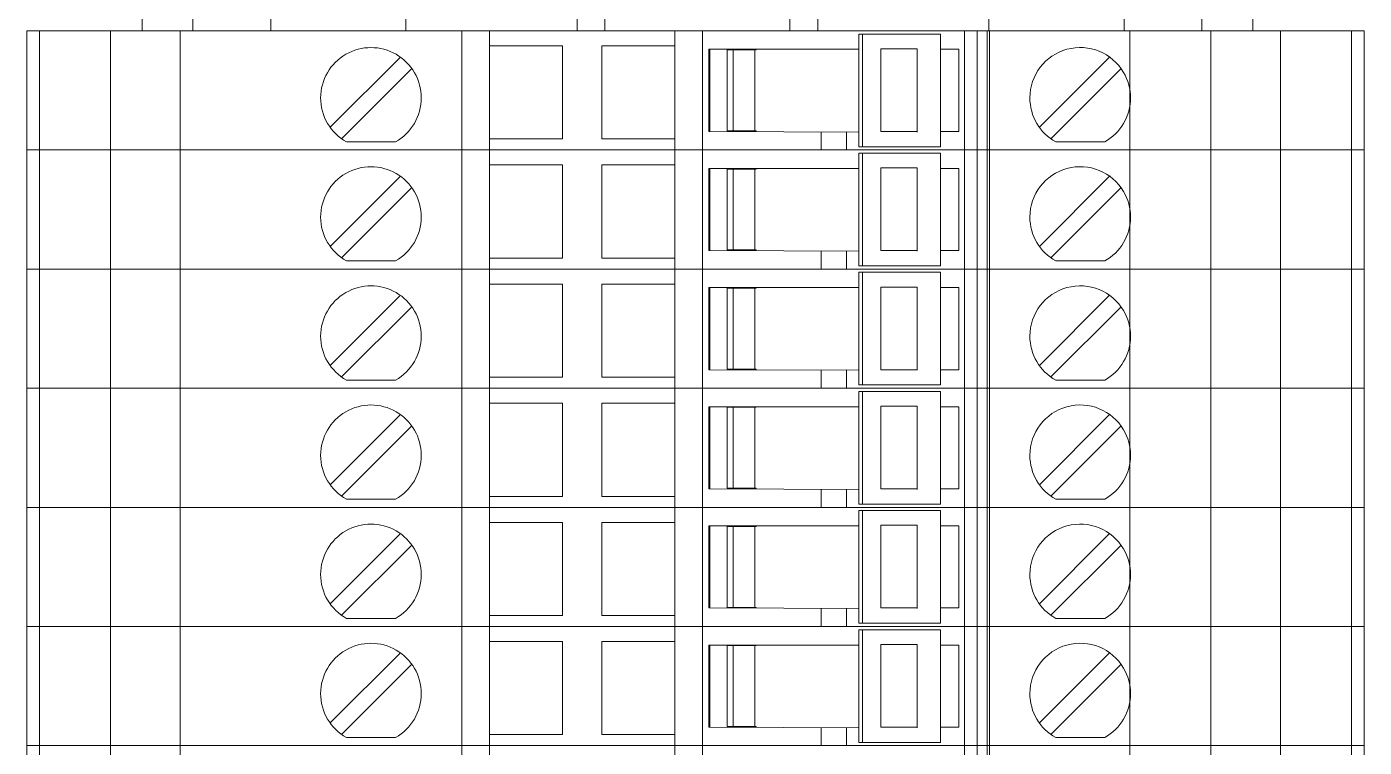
# Model space of a CAD drawing. Header units: millimetres. Extents: x 1880 to 4113, y 771 to 2990.
# Drawn here: x 2688.4 to 2746.2, y 2447.4 to 2478.6 of the extents above; entities that cross this region are included whole.
import ezdxf

# ---------------------------------------------------------------- set-up
doc = ezdxf.new("R2010")
doc.units = ezdxf.units.MM
doc.layers.add('000-PI-Oprema', color=30, linetype='Continuous', lineweight=5)
doc.layers.add('000-PI-ORMAR', color=2, linetype='Continuous')

msp = doc.modelspace()

# ---------------------------------------------------------------- linework, layer by layer
at = {"layer": '000-PI-Oprema', "color": 0, "linetype": 'ByBlock', "lineweight": 0}
for p, q in [((2688.44, 2478.414), (2689.122, 2478.414)), ((2688.44, 2478.414), (2707.24, 2478.414)), ((2688.44, 2478.414), (2688.44, 2473.264)), ((2688.987, 2473.264), (2688.987, 2478.414)), ((2692.063, 2478.414), (2692.063, 2473.264)), ((2695.063, 2478.414), (2695.063, 2473.264)), ((2707.24, 2478.414), (2708.44, 2478.414)), ((2707.24, 2478.414), (2707.24, 2473.264)), ((2708.44, 2478.414), (2708.44, 2478.414)), ((2716.44, 2478.414), (2708.44, 2478.414)), ((2708.44, 2478.414), (2708.44, 2473.264)), ((2716.44, 2478.414), (2716.44, 2478.414)), ((2716.44, 2478.414), (2717.64, 2478.414)), ((2716.44, 2473.264), (2716.44, 2478.414)), ((2717.64, 2478.414), (2735.84, 2478.414)), ((2717.64, 2473.264), (2717.64, 2478.414)), ((2722.24, 2478.414), (2722.24, 2478.414)), ((2724.398, 2478.274), (2724.556, 2478.274)), ((2724.398, 2478.274), (2724.398, 2477.589)), ((2724.556, 2473.404), (2724.556, 2478.274)), ((2724.556, 2478.274), (2727.927, 2478.274)), ((2727.29, 2478.414), (2727.29, 2478.414)), ((2727.927, 2478.274), (2727.927, 2478.274)), ((2727.927, 2478.274), (2727.927, 2473.404)), ((2728.97, 2478.414), (2728.97, 2473.264)), ((2729.512, 2473.264), (2729.512, 2478.414)), ((2729.94, 2478.414), (2729.94, 2478.414)), ((2729.94, 2473.264), (2729.94, 2478.414)), ((2730.04, 2478.414), (2730.04, 2473.264)), ((2746.24, 2478.414), (2735.84, 2478.414)), ((2736.115, 2478.414), (2736.115, 2473.264)), ((2739.615, 2478.414), (2739.615, 2473.264)), ((2742.615, 2478.414), (2742.615, 2473.264)), ((2745.692, 2473.264), (2745.692, 2478.414)), ((2746.24, 2478.414), (2746.24, 2473.264)), ((2708.44, 2477.764), (2708.44, 2477.764)), ((2708.44, 2477.764), (2711.59, 2477.764)), ((2711.59, 2477.764), (2711.59, 2477.764)), ((2711.59, 2477.764), (2711.59, 2473.739)), ((2713.29, 2477.764), (2716.44, 2477.764)), ((2713.29, 2477.764), (2713.29, 2477.764)), ((2713.29, 2473.739), (2713.29, 2477.764)), ((2716.44, 2477.764), (2716.44, 2477.764)), ((2717.915, 2477.614), (2717.915, 2474.064)), ((2717.915, 2477.614), (2724.398, 2477.614)), ((2717.915, 2477.614), (2717.915, 2477.614)), ((2717.965, 2474.064), (2717.965, 2477.614)), ((2718.715, 2477.589), (2718.715, 2477.589)), ((2718.715, 2477.589), (2718.965, 2477.589)), ((2718.715, 2477.589), (2718.715, 2474.089)), ((2718.965, 2477.614), (2718.965, 2474.064)), ((2718.965, 2477.589), (2719.965, 2477.589)), ((2719.901, 2477.589), (2719.901, 2474.089)), ((2719.965, 2477.589), (2719.965, 2477.614)), ((2724.398, 2474.089), (2724.398, 2477.589)), ((2725.511, 2477.639), (2725.353, 2477.639)), ((2725.353, 2477.589), (2725.353, 2477.639)), ((2725.353, 2474.064), (2725.353, 2477.589)), ((2726.92, 2477.639), (2725.511, 2477.639)), ((2726.92, 2477.639), (2726.92, 2474.039)), ((2727.927, 2477.614), (2728.715, 2477.614)), ((2728.715, 2477.614), (2728.715, 2474.064)), ((2728.715, 2477.614), (2728.715, 2477.614)), ((2704.585, 2477.279), (2701.549, 2474.244)), ((2702.044, 2473.749), (2705.08, 2476.784)), ((2707.24, 2476.814), (2707.24, 2476.814)), ((2707.24, 2474.214), (2707.24, 2476.814)), ((2730.04, 2476.814), (2730.04, 2474.214)), ((2730.04, 2476.814), (2730.04, 2476.814)), ((2735.235, 2477.279), (2732.199, 2474.244)), ((2732.694, 2473.749), (2735.73, 2476.784)), ((2735.235, 2477.279), (2735.235, 2477.279)), ((2735.73, 2476.784), (2735.73, 2476.784)), ((2707.24, 2474.214), (2707.24, 2474.214)), ((2717.915, 2474.064), (2717.915, 2474.064)), ((2717.915, 2474.064), (2724.398, 2474.039)), ((2718.715, 2474.089), (2718.965, 2474.089)), ((2718.715, 2474.089), (2718.715, 2474.089)), ((2718.965, 2474.089), (2719.965, 2474.089)), ((2719.965, 2474.064), (2719.965, 2474.089)), ((2722.765, 2473.264), (2722.768, 2474.045)), ((2723.865, 2474.041), (2723.865, 2473.264)), ((2724.398, 2473.404), (2724.398, 2474.089)), ((2725.353, 2474.064), (2726.92, 2474.064)), ((2727.927, 2474.064), (2728.715, 2474.064)), ((2728.715, 2474.064), (2728.715, 2474.064)), ((2730.04, 2474.214), (2730.04, 2474.214)), ((2732.199, 2474.244), (2732.199, 2474.244)), ((2688.44, 2473.264), (2707.24, 2473.264)), ((2688.44, 2473.264), (2689.122, 2473.264)), ((2688.44, 2473.264), (2707.24, 2473.264)), ((2688.44, 2473.264), (2688.44, 2468.114)), ((2688.987, 2468.114), (2688.987, 2473.264)), ((2692.063, 2473.264), (2692.063, 2468.114)), ((2695.063, 2473.264), (2695.063, 2468.114)), ((2702.256, 2473.614), (2702.256, 2473.614)), ((2704.373, 2473.614), (2702.256, 2473.614)), ((2704.373, 2473.614), (2704.373, 2473.614)), ((2707.24, 2473.264), (2708.44, 2473.264)), ((2707.24, 2473.264), (2708.44, 2473.264)), ((2707.24, 2473.264), (2707.24, 2468.114)), ((2708.44, 2473.739), (2708.44, 2473.739)), ((2711.59, 2473.739), (2708.44, 2473.739)), ((2716.44, 2473.264), (2708.44, 2473.264)), ((2708.44, 2473.264), (2708.44, 2473.264)), ((2708.44, 2473.264), (2708.44, 2473.264)), ((2716.44, 2473.264), (2708.44, 2473.264)), ((2708.44, 2473.264), (2708.44, 2468.114)), ((2711.59, 2473.739), (2711.59, 2473.739)), ((2713.29, 2473.739), (2713.29, 2473.739)), ((2716.44, 2473.739), (2713.29, 2473.739)), ((2716.44, 2473.739), (2716.44, 2473.739)), ((2716.44, 2473.264), (2717.64, 2473.264)), ((2716.44, 2473.264), (2716.44, 2473.264)), ((2716.44, 2473.264), (2716.44, 2473.264)), ((2716.44, 2473.264), (2717.64, 2473.264)), ((2716.44, 2468.114), (2716.44, 2473.264)), ((2717.64, 2473.264), (2722.765, 2473.264)), ((2717.64, 2473.264), (2735.84, 2473.264)), ((2717.64, 2468.114), (2717.64, 2473.264)), ((2722.24, 2473.264), (2722.24, 2473.264)), ((2722.24, 2473.264), (2722.24, 2473.264)), ((2723.86, 2473.264), (2722.765, 2473.264)), ((2722.765, 2473.264), (2722.765, 2473.264)), ((2723.865, 2473.264), (2723.86, 2473.264)), ((2723.865, 2473.264), (2746.24, 2473.264)), ((2723.865, 2473.264), (2723.865, 2473.264)), ((2724.398, 2473.404), (2724.556, 2473.404)), ((2724.556, 2473.404), (2727.927, 2473.404)), ((2727.29, 2473.264), (2727.29, 2473.264)), ((2727.29, 2473.264), (2727.29, 2473.264)), ((2727.927, 2473.404), (2727.927, 2473.404)), ((2728.97, 2473.264), (2728.97, 2468.114)), ((2729.512, 2468.114), (2729.512, 2473.264)), ((2729.94, 2473.264), (2729.94, 2473.264)), ((2729.94, 2473.264), (2729.94, 2473.264)), ((2729.94, 2468.114), (2729.94, 2473.264)), ((2730.04, 2473.264), (2730.04, 2468.114)), ((2732.694, 2473.749), (2732.694, 2473.749)), ((2732.906, 2473.614), (2732.906, 2473.614)), ((2732.906, 2473.614), (2735.023, 2473.614)), ((2735.023, 2473.614), (2735.023, 2473.614)), ((2746.24, 2473.264), (2735.84, 2473.264)), ((2736.115, 2473.264), (2736.115, 2468.114)), ((2739.615, 2473.264), (2739.615, 2468.114)), ((2742.615, 2473.264), (2742.615, 2468.114)), ((2745.692, 2468.114), (2745.692, 2473.264)), ((2746.24, 2473.264), (2746.24, 2468.114)), ((2724.398, 2473.124), (2724.556, 2473.124)), ((2724.398, 2473.124), (2724.398, 2472.439)), ((2724.556, 2468.254), (2724.556, 2473.124)), ((2724.556, 2473.124), (2727.927, 2473.124)), ((2727.927, 2473.124), (2727.927, 2473.124)), ((2727.927, 2473.124), (2727.927, 2468.254)), ((2704.585, 2472.129), (2701.549, 2469.094)), ((2708.44, 2472.614), (2708.44, 2472.614)), ((2708.44, 2472.614), (2711.59, 2472.614)), ((2711.59, 2472.614), (2711.59, 2472.614)), ((2711.59, 2472.614), (2711.59, 2468.589)), ((2713.29, 2472.614), (2716.44, 2472.614)), ((2713.29, 2472.614), (2713.29, 2472.614)), ((2713.29, 2468.589), (2713.29, 2472.614)), ((2716.44, 2472.614), (2716.44, 2472.614)), ((2717.915, 2472.464), (2717.915, 2468.914)), ((2717.915, 2472.464), (2724.398, 2472.464)), ((2717.915, 2472.464), (2717.915, 2472.464)), ((2717.965, 2468.914), (2717.965, 2472.464)), ((2718.715, 2472.439), (2718.715, 2472.439)), ((2718.715, 2472.439), (2718.965, 2472.439)), ((2718.715, 2472.439), (2718.715, 2468.939)), ((2718.965, 2472.464), (2718.965, 2468.914)), ((2718.965, 2472.439), (2719.965, 2472.439)), ((2719.901, 2472.439), (2719.901, 2468.939)), ((2719.965, 2472.439), (2719.965, 2472.464)), ((2724.398, 2468.939), (2724.398, 2472.439)), ((2725.511, 2472.489), (2725.353, 2472.489)), ((2725.353, 2472.439), (2725.353, 2472.489)), ((2725.353, 2468.914), (2725.353, 2472.439)), ((2726.92, 2472.489), (2725.511, 2472.489)), ((2726.92, 2472.489), (2726.92, 2468.889)), ((2727.927, 2472.464), (2728.715, 2472.464)), ((2728.715, 2472.464), (2728.715, 2468.914)), ((2728.715, 2472.464), (2728.715, 2472.464)), ((2735.235, 2472.129), (2732.199, 2469.094)), ((2735.235, 2472.129), (2735.235, 2472.129)), ((2702.044, 2468.599), (2705.08, 2471.634)), ((2707.24, 2471.664), (2707.24, 2471.664)), ((2707.24, 2469.064), (2707.24, 2471.664)), ((2730.04, 2471.664), (2730.04, 2469.064)), ((2730.04, 2471.664), (2730.04, 2471.664)), ((2732.694, 2468.599), (2735.73, 2471.634)), ((2735.73, 2471.634), (2735.73, 2471.634)), ((2707.24, 2469.064), (2707.24, 2469.064)), ((2717.915, 2468.914), (2717.915, 2468.914)), ((2717.915, 2468.914), (2724.398, 2468.889)), ((2718.715, 2468.939), (2718.965, 2468.939)), ((2718.715, 2468.939), (2718.715, 2468.939)), ((2718.965, 2468.939), (2719.965, 2468.939)), ((2719.965, 2468.914), (2719.965, 2468.939)), ((2722.765, 2468.114), (2722.768, 2468.895)), ((2723.865, 2468.891), (2723.865, 2468.114)), ((2724.398, 2468.254), (2724.398, 2468.939)), ((2725.353, 2468.914), (2726.92, 2468.914)), ((2727.927, 2468.914), (2728.715, 2468.914)), ((2728.715, 2468.914), (2728.715, 2468.914)), ((2730.04, 2469.064), (2730.04, 2469.064)), ((2732.199, 2469.094), (2732.199, 2469.094)), ((2688.44, 2468.114), (2707.24, 2468.114)), ((2688.44, 2468.114), (2689.122, 2468.114)), ((2688.44, 2468.114), (2707.24, 2468.114)), ((2688.44, 2468.114), (2688.44, 2462.964)), ((2688.987, 2462.964), (2688.987, 2468.114)), ((2692.063, 2468.114), (2692.063, 2462.964)), ((2695.063, 2468.114), (2695.063, 2462.964)), ((2702.256, 2468.464), (2702.256, 2468.464)), ((2704.373, 2468.464), (2702.256, 2468.464)), ((2704.373, 2468.464), (2704.373, 2468.464)), ((2707.24, 2468.114), (2708.44, 2468.114)), ((2707.24, 2468.114), (2708.44, 2468.114)), ((2707.24, 2468.114), (2707.24, 2462.964)), ((2708.44, 2468.589), (2708.44, 2468.589)), ((2711.59, 2468.589), (2708.44, 2468.589)), ((2716.44, 2468.114), (2708.44, 2468.114)), ((2708.44, 2468.114), (2708.44, 2468.114)), ((2708.44, 2468.114), (2708.44, 2468.114)), ((2716.44, 2468.114), (2708.44, 2468.114)), ((2708.44, 2468.114), (2708.44, 2462.964)), ((2711.59, 2468.589), (2711.59, 2468.589)), ((2713.29, 2468.589), (2713.29, 2468.589)), ((2716.44, 2468.589), (2713.29, 2468.589)), ((2716.44, 2468.589), (2716.44, 2468.589)), ((2716.44, 2468.114), (2717.64, 2468.114)), ((2716.44, 2468.114), (2716.44, 2468.114)), ((2716.44, 2468.114), (2716.44, 2468.114)), ((2716.44, 2468.114), (2717.64, 2468.114)), ((2716.44, 2462.964), (2716.44, 2468.114)), ((2717.64, 2468.114), (2722.765, 2468.114)), ((2717.64, 2468.114), (2735.84, 2468.114)), ((2717.64, 2462.964), (2717.64, 2468.114)), ((2722.24, 2468.114), (2722.24, 2468.114)), ((2722.24, 2468.114), (2722.24, 2468.114)), ((2723.86, 2468.114), (2722.765, 2468.114)), ((2722.765, 2468.114), (2722.765, 2468.114)), ((2723.865, 2468.114), (2723.86, 2468.114)), ((2723.865, 2468.114), (2746.24, 2468.114)), ((2723.865, 2468.114), (2723.865, 2468.114)), ((2724.398, 2468.254), (2724.556, 2468.254)), ((2724.556, 2468.254), (2727.927, 2468.254)), ((2727.29, 2468.114), (2727.29, 2468.114)), ((2727.29, 2468.114), (2727.29, 2468.114)), ((2727.927, 2468.254), (2727.927, 2468.254)), ((2728.97, 2468.114), (2728.97, 2462.964)), ((2729.512, 2462.964), (2729.512, 2468.114)), ((2729.94, 2468.114), (2729.94, 2468.114)), ((2729.94, 2468.114), (2729.94, 2468.114)), ((2729.94, 2462.964), (2729.94, 2468.114)), ((2730.04, 2468.114), (2730.04, 2462.964)), ((2732.694, 2468.599), (2732.694, 2468.599)), ((2732.906, 2468.464), (2732.906, 2468.464)), ((2732.906, 2468.464), (2735.023, 2468.464)), ((2735.023, 2468.464), (2735.023, 2468.464)), ((2746.24, 2468.114), (2735.84, 2468.114)), ((2736.115, 2468.114), (2736.115, 2462.964)), ((2739.615, 2468.114), (2739.615, 2462.964)), ((2742.615, 2468.114), (2742.615, 2462.964)), ((2745.692, 2462.964), (2745.692, 2468.114)), ((2746.24, 2468.114), (2746.24, 2462.964)), ((2724.398, 2467.974), (2724.556, 2467.974)), ((2724.398, 2467.974), (2724.398, 2467.289)), ((2724.556, 2463.104), (2724.556, 2467.974)), ((2724.556, 2467.974), (2727.927, 2467.974)), ((2727.927, 2467.974), (2727.927, 2467.974)), ((2727.927, 2467.974), (2727.927, 2463.104)), ((2704.585, 2466.979), (2701.549, 2463.944)), ((2708.44, 2467.464), (2708.44, 2467.464)), ((2708.44, 2467.464), (2711.59, 2467.464)), ((2711.59, 2467.464), (2711.59, 2467.464)), ((2711.59, 2467.464), (2711.59, 2463.439)), ((2713.29, 2467.464), (2716.44, 2467.464)), ((2713.29, 2467.464), (2713.29, 2467.464)), ((2713.29, 2463.439), (2713.29, 2467.464)), ((2716.44, 2467.464), (2716.44, 2467.464)), ((2717.915, 2467.314), (2717.915, 2463.764)), ((2717.915, 2467.314), (2724.398, 2467.314)), ((2717.915, 2467.314), (2717.915, 2467.314)), ((2717.965, 2463.764), (2717.965, 2467.314)), ((2718.715, 2467.289), (2718.715, 2467.289)), ((2718.715, 2467.289), (2718.965, 2467.289)), ((2718.715, 2467.289), (2718.715, 2463.789)), ((2718.965, 2467.314), (2718.965, 2463.764)), ((2718.965, 2467.289), (2719.965, 2467.289)), ((2719.901, 2467.289), (2719.901, 2463.789)), ((2719.965, 2467.289), (2719.965, 2467.314)), ((2724.398, 2463.789), (2724.398, 2467.289)), ((2725.511, 2467.339), (2725.353, 2467.339)), ((2725.353, 2467.289), (2725.353, 2467.339)), ((2725.353, 2463.764), (2725.353, 2467.289)), ((2726.92, 2467.339), (2725.511, 2467.339)), ((2726.92, 2467.339), (2726.92, 2463.739)), ((2727.927, 2467.314), (2728.715, 2467.314)), ((2728.715, 2467.314), (2728.715, 2463.764)), ((2728.715, 2467.314), (2728.715, 2467.314)), ((2735.235, 2466.979), (2732.199, 2463.944)), ((2735.235, 2466.979), (2735.235, 2466.979)), ((2702.044, 2463.449), (2705.08, 2466.484)), ((2707.24, 2466.514), (2707.24, 2466.514)), ((2707.24, 2463.914), (2707.24, 2466.514)), ((2730.04, 2466.514), (2730.04, 2463.914)), ((2730.04, 2466.514), (2730.04, 2466.514)), ((2732.694, 2463.449), (2735.73, 2466.484)), ((2735.73, 2466.484), (2735.73, 2466.484)), ((2707.24, 2463.914), (2707.24, 2463.914)), ((2708.44, 2463.439), (2708.44, 2463.439)), ((2711.59, 2463.439), (2708.44, 2463.439)), ((2711.59, 2463.439), (2711.59, 2463.439)), ((2713.29, 2463.439), (2713.29, 2463.439)), ((2716.44, 2463.439), (2713.29, 2463.439)), ((2716.44, 2463.439), (2716.44, 2463.439)), ((2717.915, 2463.764), (2717.915, 2463.764)), ((2717.915, 2463.764), (2724.398, 2463.739)), ((2718.715, 2463.789), (2718.965, 2463.789)), ((2718.715, 2463.789), (2718.715, 2463.789)), ((2718.965, 2463.789), (2719.965, 2463.789)), ((2719.965, 2463.764), (2719.965, 2463.789)), ((2722.765, 2462.964), (2722.768, 2463.745)), ((2723.865, 2463.741), (2723.865, 2462.964)), ((2724.398, 2463.104), (2724.398, 2463.789)), ((2725.353, 2463.764), (2726.92, 2463.764)), ((2727.927, 2463.764), (2728.715, 2463.764)), ((2728.715, 2463.764), (2728.715, 2463.764)), ((2730.04, 2463.914), (2730.04, 2463.914)), ((2732.199, 2463.944), (2732.199, 2463.944)), ((2732.694, 2463.449), (2732.694, 2463.449)), ((2688.44, 2462.964), (2707.24, 2462.964)), ((2688.44, 2462.964), (2689.122, 2462.964)), ((2688.44, 2462.964), (2707.24, 2462.964)), ((2688.44, 2462.964), (2688.44, 2457.814)), ((2688.987, 2457.814), (2688.987, 2462.964)), ((2692.063, 2462.964), (2692.063, 2457.814)), ((2695.063, 2462.964), (2695.063, 2457.814)), ((2702.256, 2463.314), (2702.256, 2463.314)), ((2704.373, 2463.314), (2702.256, 2463.314)), ((2704.373, 2463.314), (2704.373, 2463.314)), ((2707.24, 2462.964), (2708.44, 2462.964)), ((2707.24, 2462.964), (2708.44, 2462.964)), ((2707.24, 2462.964), (2707.24, 2457.814)), ((2716.44, 2462.964), (2708.44, 2462.964)), ((2708.44, 2462.964), (2708.44, 2462.964)), ((2708.44, 2462.964), (2708.44, 2462.964)), ((2716.44, 2462.964), (2708.44, 2462.964)), ((2708.44, 2462.964), (2708.44, 2457.814)), ((2716.44, 2462.964), (2717.64, 2462.964)), ((2716.44, 2462.964), (2716.44, 2462.964)), ((2716.44, 2462.964), (2716.44, 2462.964)), ((2716.44, 2462.964), (2717.64, 2462.964)), ((2716.44, 2457.814), (2716.44, 2462.964)), ((2717.64, 2462.964), (2722.765, 2462.964)), ((2717.64, 2462.964), (2735.84, 2462.964)), ((2717.64, 2457.814), (2717.64, 2462.964)), ((2722.24, 2462.964), (2722.24, 2462.964)), ((2722.24, 2462.964), (2722.24, 2462.964)), ((2723.86, 2462.964), (2722.765, 2462.964)), ((2722.765, 2462.964), (2722.765, 2462.964)), ((2723.865, 2462.964), (2723.86, 2462.964)), ((2723.865, 2462.964), (2746.24, 2462.964)), ((2723.865, 2462.964), (2723.865, 2462.964)), ((2724.398, 2463.104), (2724.556, 2463.104)), ((2724.556, 2463.104), (2727.927, 2463.104)), ((2727.29, 2462.964), (2727.29, 2462.964)), ((2727.29, 2462.964), (2727.29, 2462.964)), ((2727.927, 2463.104), (2727.927, 2463.104)), ((2728.97, 2462.964), (2728.97, 2457.814)), ((2729.512, 2457.814), (2729.512, 2462.964)), ((2729.94, 2462.964), (2729.94, 2462.964)), ((2729.94, 2462.964), (2729.94, 2462.964)), ((2729.94, 2457.814), (2729.94, 2462.964)), ((2730.04, 2462.964), (2730.04, 2457.814)), ((2732.906, 2463.314), (2732.906, 2463.314)), ((2732.906, 2463.314), (2735.023, 2463.314)), ((2735.023, 2463.314), (2735.023, 2463.314)), ((2746.24, 2462.964), (2735.84, 2462.964)), ((2736.115, 2462.964), (2736.115, 2457.814)), ((2739.615, 2462.964), (2739.615, 2457.814)), ((2742.615, 2462.964), (2742.615, 2457.814)), ((2745.692, 2457.814), (2745.692, 2462.964)), ((2746.24, 2462.964), (2746.24, 2457.814)), ((2708.44, 2462.314), (2708.44, 2462.314)), ((2708.44, 2462.314), (2711.59, 2462.314)), ((2711.59, 2462.314), (2711.59, 2462.314)), ((2711.59, 2462.314), (2711.59, 2458.289)), ((2713.29, 2462.314), (2716.44, 2462.314)), ((2713.29, 2462.314), (2713.29, 2462.314)), ((2713.29, 2458.289), (2713.29, 2462.314)), ((2716.44, 2462.314), (2716.44, 2462.314)), ((2724.398, 2462.824), (2724.556, 2462.824)), ((2724.398, 2462.824), (2724.398, 2462.139)), ((2724.556, 2457.954), (2724.556, 2462.824)), ((2724.556, 2462.824), (2727.927, 2462.824)), ((2727.927, 2462.824), (2727.927, 2462.824)), ((2727.927, 2462.824), (2727.927, 2457.954)), ((2704.585, 2461.829), (2701.549, 2458.794)), ((2717.915, 2462.164), (2717.915, 2458.614)), ((2717.915, 2462.164), (2724.398, 2462.164)), ((2717.915, 2462.164), (2717.915, 2462.164)), ((2717.965, 2458.614), (2717.965, 2462.164)), ((2718.715, 2462.139), (2718.715, 2462.139)), ((2718.715, 2462.139), (2718.965, 2462.139)), ((2718.715, 2462.139), (2718.715, 2458.639)), ((2718.965, 2462.164), (2718.965, 2458.614)), ((2718.965, 2462.139), (2719.965, 2462.139)), ((2719.901, 2462.139), (2719.901, 2458.639)), ((2719.965, 2462.139), (2719.965, 2462.164)), ((2724.398, 2458.639), (2724.398, 2462.139)), ((2725.511, 2462.189), (2725.353, 2462.189)), ((2725.353, 2462.139), (2725.353, 2462.189)), ((2725.353, 2458.614), (2725.353, 2462.139)), ((2726.92, 2462.189), (2725.511, 2462.189)), ((2726.92, 2462.189), (2726.92, 2458.589)), ((2727.927, 2462.164), (2728.715, 2462.164)), ((2728.715, 2462.164), (2728.715, 2458.614)), ((2728.715, 2462.164), (2728.715, 2462.164)), ((2735.235, 2461.829), (2732.199, 2458.794)), ((2735.235, 2461.829), (2735.235, 2461.829)), ((2702.044, 2458.299), (2705.08, 2461.334)), ((2707.24, 2461.364), (2707.24, 2461.364)), ((2707.24, 2458.764), (2707.24, 2461.364)), ((2730.04, 2461.364), (2730.04, 2458.764)), ((2730.04, 2461.364), (2730.04, 2461.364)), ((2732.694, 2458.299), (2735.73, 2461.334)), ((2735.73, 2461.334), (2735.73, 2461.334)), ((2707.24, 2458.764), (2707.24, 2458.764)), ((2708.44, 2458.289), (2708.44, 2458.289)), ((2711.59, 2458.289), (2708.44, 2458.289)), ((2711.59, 2458.289), (2711.59, 2458.289)), ((2713.29, 2458.289), (2713.29, 2458.289)), ((2716.44, 2458.289), (2713.29, 2458.289)), ((2716.44, 2458.289), (2716.44, 2458.289)), ((2717.915, 2458.614), (2717.915, 2458.614)), ((2717.915, 2458.614), (2724.398, 2458.589)), ((2718.715, 2458.639), (2718.965, 2458.639)), ((2718.715, 2458.639), (2718.715, 2458.639)), ((2718.965, 2458.639), (2719.965, 2458.639)), ((2719.965, 2458.614), (2719.965, 2458.639)), ((2722.765, 2457.814), (2722.768, 2458.595)), ((2723.865, 2458.591), (2723.865, 2457.814)), ((2724.398, 2457.954), (2724.398, 2458.639)), ((2725.353, 2458.614), (2726.92, 2458.614)), ((2727.927, 2458.614), (2728.715, 2458.614)), ((2728.715, 2458.614), (2728.715, 2458.614)), ((2730.04, 2458.764), (2730.04, 2458.764)), ((2732.199, 2458.794), (2732.199, 2458.794)), ((2732.694, 2458.299), (2732.694, 2458.299)), ((2688.44, 2457.814), (2707.24, 2457.814)), ((2688.44, 2457.814), (2689.122, 2457.814)), ((2688.44, 2457.814), (2707.24, 2457.814)), ((2688.44, 2457.814), (2688.44, 2452.664)), ((2688.987, 2452.664), (2688.987, 2457.814)), ((2692.063, 2457.814), (2692.063, 2452.664)), ((2695.063, 2457.814), (2695.063, 2452.664)), ((2702.256, 2458.164), (2702.256, 2458.164)), ((2704.373, 2458.164), (2702.256, 2458.164)), ((2704.373, 2458.164), (2704.373, 2458.164)), ((2707.24, 2457.814), (2708.44, 2457.814)), ((2707.24, 2457.814), (2708.44, 2457.814)), ((2707.24, 2457.814), (2707.24, 2452.664)), ((2716.44, 2457.814), (2708.44, 2457.814)), ((2708.44, 2457.814), (2708.44, 2457.814)), ((2708.44, 2457.814), (2708.44, 2457.814)), ((2716.44, 2457.814), (2708.44, 2457.814)), ((2708.44, 2457.814), (2708.44, 2452.664)), ((2716.44, 2457.814), (2717.64, 2457.814)), ((2716.44, 2457.814), (2716.44, 2457.814)), ((2716.44, 2457.814), (2716.44, 2457.814)), ((2716.44, 2457.814), (2717.64, 2457.814)), ((2716.44, 2452.664), (2716.44, 2457.814)), ((2717.64, 2457.814), (2722.765, 2457.814)), ((2717.64, 2457.814), (2735.84, 2457.814)), ((2717.64, 2452.664), (2717.64, 2457.814)), ((2722.24, 2457.814), (2722.24, 2457.814)), ((2722.24, 2457.814), (2722.24, 2457.814)), ((2723.86, 2457.814), (2722.765, 2457.814)), ((2722.765, 2457.814), (2722.765, 2457.814)), ((2723.865, 2457.814), (2723.86, 2457.814)), ((2723.865, 2457.814), (2746.24, 2457.814)), ((2723.865, 2457.814), (2723.865, 2457.814)), ((2724.398, 2457.954), (2724.556, 2457.954)), ((2724.398, 2457.674), (2724.556, 2457.674)), ((2724.398, 2457.674), (2724.398, 2456.989)), ((2724.556, 2457.954), (2727.927, 2457.954)), ((2724.556, 2452.804), (2724.556, 2457.674)), ((2724.556, 2457.674), (2727.927, 2457.674)), ((2727.29, 2457.814), (2727.29, 2457.814)), ((2727.29, 2457.814), (2727.29, 2457.814)), ((2727.927, 2457.954), (2727.927, 2457.954)), ((2727.927, 2457.674), (2727.927, 2457.674)), ((2727.927, 2457.674), (2727.927, 2452.804)), ((2728.97, 2457.814), (2728.97, 2452.664)), ((2729.512, 2452.664), (2729.512, 2457.814)), ((2729.94, 2457.814), (2729.94, 2457.814)), ((2729.94, 2457.814), (2729.94, 2457.814)), ((2729.94, 2452.664), (2729.94, 2457.814)), ((2730.04, 2457.814), (2730.04, 2452.664)), ((2732.906, 2458.164), (2732.906, 2458.164)), ((2732.906, 2458.164), (2735.023, 2458.164)), ((2735.023, 2458.164), (2735.023, 2458.164)), ((2746.24, 2457.814), (2735.84, 2457.814)), ((2736.115, 2457.814), (2736.115, 2452.664)), ((2739.615, 2457.814), (2739.615, 2452.664)), ((2742.615, 2457.814), (2742.615, 2452.664)), ((2745.692, 2452.664), (2745.692, 2457.814)), ((2746.24, 2457.814), (2746.24, 2452.664)), ((2708.44, 2457.164), (2708.44, 2457.164)), ((2708.44, 2457.164), (2711.59, 2457.164)), ((2711.59, 2457.164), (2711.59, 2457.164)), ((2711.59, 2457.164), (2711.59, 2453.139)), ((2713.29, 2457.164), (2716.44, 2457.164)), ((2713.29, 2457.164), (2713.29, 2457.164)), ((2713.29, 2453.139), (2713.29, 2457.164)), ((2716.44, 2457.164), (2716.44, 2457.164)), ((2704.585, 2456.679), (2701.549, 2453.644)), ((2717.915, 2457.014), (2717.915, 2453.464)), ((2717.915, 2457.014), (2724.398, 2457.014)), ((2717.915, 2457.014), (2717.915, 2457.014)), ((2717.965, 2453.464), (2717.965, 2457.014)), ((2718.715, 2456.989), (2718.715, 2456.989)), ((2718.715, 2456.989), (2718.965, 2456.989)), ((2718.715, 2456.989), (2718.715, 2453.489)), ((2718.965, 2457.014), (2718.965, 2453.464)), ((2718.965, 2456.989), (2719.965, 2456.989)), ((2719.901, 2456.989), (2719.901, 2453.489)), ((2719.965, 2456.989), (2719.965, 2457.014)), ((2724.398, 2453.489), (2724.398, 2456.989)), ((2725.511, 2457.039), (2725.353, 2457.039)), ((2725.353, 2456.989), (2725.353, 2457.039)), ((2725.353, 2453.464), (2725.353, 2456.989)), ((2726.92, 2457.039), (2725.511, 2457.039)), ((2726.92, 2457.039), (2726.92, 2453.439)), ((2727.927, 2457.014), (2728.715, 2457.014)), ((2728.715, 2457.014), (2728.715, 2453.464)), ((2728.715, 2457.014), (2728.715, 2457.014)), ((2735.235, 2456.679), (2732.199, 2453.644)), ((2735.235, 2456.679), (2735.235, 2456.679)), ((2702.044, 2453.149), (2705.08, 2456.184)), ((2707.24, 2456.214), (2707.24, 2456.214)), ((2707.24, 2453.614), (2707.24, 2456.214)), ((2730.04, 2456.214), (2730.04, 2453.614)), ((2730.04, 2456.214), (2730.04, 2456.214)), ((2732.694, 2453.149), (2735.73, 2456.184)), ((2735.73, 2456.184), (2735.73, 2456.184)), ((2707.24, 2453.614), (2707.24, 2453.614)), ((2730.04, 2453.614), (2730.04, 2453.614)), ((2732.199, 2453.644), (2732.199, 2453.644)), ((2708.44, 2453.139), (2708.44, 2453.139)), ((2711.59, 2453.139), (2708.44, 2453.139)), ((2711.59, 2453.139), (2711.59, 2453.139)), ((2713.29, 2453.139), (2713.29, 2453.139)), ((2716.44, 2453.139), (2713.29, 2453.139)), ((2716.44, 2453.139), (2716.44, 2453.139)), ((2717.915, 2453.464), (2717.915, 2453.464)), ((2717.915, 2453.464), (2724.398, 2453.439)), ((2718.715, 2453.489), (2718.965, 2453.489)), ((2718.715, 2453.489), (2718.715, 2453.489)), ((2718.965, 2453.489), (2719.965, 2453.489)), ((2719.965, 2453.464), (2719.965, 2453.489)), ((2722.765, 2452.664), (2722.768, 2453.445)), ((2723.865, 2453.441), (2723.865, 2452.664)), ((2724.398, 2452.804), (2724.398, 2453.489)), ((2725.353, 2453.464), (2726.92, 2453.464)), ((2727.927, 2453.464), (2728.715, 2453.464)), ((2728.715, 2453.464), (2728.715, 2453.464)), ((2732.694, 2453.149), (2732.694, 2453.149)), ((2688.44, 2452.664), (2707.24, 2452.664)), ((2688.44, 2452.664), (2689.122, 2452.664)), ((2688.44, 2452.664), (2707.24, 2452.664)), ((2688.44, 2452.664), (2688.44, 2447.514)), ((2688.987, 2447.514), (2688.987, 2452.664)), ((2692.063, 2452.664), (2692.063, 2447.514)), ((2695.063, 2452.664), (2695.063, 2447.514)), ((2702.256, 2453.014), (2702.256, 2453.014)), ((2704.373, 2453.014), (2702.256, 2453.014)), ((2704.373, 2453.014), (2704.373, 2453.014)), ((2707.24, 2452.664), (2708.44, 2452.664)), ((2707.24, 2452.664), (2708.44, 2452.664)), ((2707.24, 2452.664), (2707.24, 2447.514)), ((2716.44, 2452.664), (2708.44, 2452.664)), ((2708.44, 2452.664), (2708.44, 2452.664)), ((2708.44, 2452.664), (2708.44, 2452.664)), ((2716.44, 2452.664), (2708.44, 2452.664)), ((2708.44, 2452.664), (2708.44, 2447.514)), ((2716.44, 2452.664), (2717.64, 2452.664)), ((2716.44, 2452.664), (2716.44, 2452.664)), ((2716.44, 2452.664), (2716.44, 2452.664)), ((2716.44, 2452.664), (2717.64, 2452.664)), ((2716.44, 2447.514), (2716.44, 2452.664)), ((2717.64, 2452.664), (2722.765, 2452.664)), ((2717.64, 2452.664), (2735.84, 2452.664)), ((2717.64, 2447.514), (2717.64, 2452.664)), ((2722.24, 2452.664), (2722.24, 2452.664)), ((2722.24, 2452.664), (2722.24, 2452.664)), ((2723.86, 2452.664), (2722.765, 2452.664)), ((2722.765, 2452.664), (2722.765, 2452.664)), ((2723.865, 2452.664), (2723.86, 2452.664)), ((2723.865, 2452.664), (2746.24, 2452.664)), ((2723.865, 2452.664), (2723.865, 2452.664)), ((2724.398, 2452.804), (2724.556, 2452.804)), ((2724.398, 2452.524), (2724.556, 2452.524)), ((2724.398, 2452.524), (2724.398, 2451.839)), ((2724.556, 2452.804), (2727.927, 2452.804)), ((2724.556, 2447.654), (2724.556, 2452.524)), ((2724.556, 2452.524), (2727.927, 2452.524)), ((2727.29, 2452.664), (2727.29, 2452.664)), ((2727.29, 2452.664), (2727.29, 2452.664)), ((2727.927, 2452.804), (2727.927, 2452.804)), ((2727.927, 2452.524), (2727.927, 2452.524)), ((2727.927, 2452.524), (2727.927, 2447.654)), ((2728.97, 2452.664), (2728.97, 2447.514)), ((2729.512, 2447.514), (2729.512, 2452.664)), ((2729.94, 2452.664), (2729.94, 2452.664)), ((2729.94, 2452.664), (2729.94, 2452.664)), ((2729.94, 2447.514), (2729.94, 2452.664)), ((2730.04, 2452.664), (2730.04, 2447.514)), ((2732.906, 2453.014), (2732.906, 2453.014)), ((2732.906, 2453.014), (2735.023, 2453.014)), ((2735.023, 2453.014), (2735.023, 2453.014)), ((2746.24, 2452.664), (2735.84, 2452.664)), ((2736.115, 2452.664), (2736.115, 2447.514)), ((2739.615, 2452.664), (2739.615, 2447.514)), ((2742.615, 2452.664), (2742.615, 2447.514)), ((2745.692, 2447.514), (2745.692, 2452.664)), ((2746.24, 2452.664), (2746.24, 2447.514)), ((2708.44, 2452.014), (2708.44, 2452.014)), ((2708.44, 2452.014), (2711.59, 2452.014)), ((2711.59, 2452.014), (2711.59, 2452.014)), ((2711.59, 2452.014), (2711.59, 2447.989)), ((2713.29, 2452.014), (2716.44, 2452.014)), ((2713.29, 2452.014), (2713.29, 2452.014)), ((2713.29, 2447.989), (2713.29, 2452.014)), ((2716.44, 2452.014), (2716.44, 2452.014)), ((2725.511, 2451.889), (2725.353, 2451.889)), ((2725.353, 2451.839), (2725.353, 2451.889)), ((2726.92, 2451.889), (2725.511, 2451.889)), ((2726.92, 2451.889), (2726.92, 2448.289)), ((2704.585, 2451.529), (2701.549, 2448.494)), ((2717.915, 2451.864), (2717.915, 2448.314)), ((2717.915, 2451.864), (2724.398, 2451.864)), ((2717.915, 2451.864), (2717.915, 2451.864)), ((2717.965, 2448.314), (2717.965, 2451.864)), ((2718.715, 2451.839), (2718.715, 2451.839)), ((2718.715, 2451.839), (2718.965, 2451.839)), ((2718.715, 2451.839), (2718.715, 2448.339)), ((2718.965, 2451.864), (2718.965, 2448.314)), ((2718.965, 2451.839), (2719.965, 2451.839)), ((2719.901, 2451.839), (2719.901, 2448.339)), ((2719.965, 2451.839), (2719.965, 2451.864)), ((2724.398, 2448.339), (2724.398, 2451.839)), ((2725.353, 2448.314), (2725.353, 2451.839)), ((2727.927, 2451.864), (2728.715, 2451.864)), ((2728.715, 2451.864), (2728.715, 2448.314)), ((2728.715, 2451.864), (2728.715, 2451.864)), ((2735.235, 2451.529), (2732.199, 2448.494)), ((2735.235, 2451.529), (2735.235, 2451.529)), ((2702.044, 2447.999), (2705.08, 2451.034)), ((2707.24, 2451.064), (2707.24, 2451.064)), ((2707.24, 2448.464), (2707.24, 2451.064)), ((2730.04, 2451.064), (2730.04, 2448.464)), ((2730.04, 2451.064), (2730.04, 2451.064)), ((2732.694, 2447.999), (2735.73, 2451.034)), ((2735.73, 2451.034), (2735.73, 2451.034)), ((2707.24, 2448.464), (2707.24, 2448.464)), ((2730.04, 2448.464), (2730.04, 2448.464)), ((2732.199, 2448.494), (2732.199, 2448.494)), ((2702.256, 2447.864), (2702.256, 2447.864)), ((2704.373, 2447.864), (2702.256, 2447.864)), ((2704.373, 2447.864), (2704.373, 2447.864)), ((2708.44, 2447.989), (2708.44, 2447.989)), ((2711.59, 2447.989), (2708.44, 2447.989)), ((2711.59, 2447.989), (2711.59, 2447.989)), ((2713.29, 2447.989), (2713.29, 2447.989)), ((2716.44, 2447.989), (2713.29, 2447.989)), ((2716.44, 2447.989), (2716.44, 2447.989)), ((2717.915, 2448.314), (2717.915, 2448.314)), ((2717.915, 2448.314), (2724.398, 2448.289)), ((2718.715, 2448.339), (2718.965, 2448.339)), ((2718.715, 2448.339), (2718.715, 2448.339)), ((2718.965, 2448.339), (2719.965, 2448.339)), ((2719.965, 2448.314), (2719.965, 2448.339)), ((2722.765, 2447.514), (2722.768, 2448.295)), ((2723.865, 2448.291), (2723.865, 2447.514)), ((2724.398, 2447.654), (2724.398, 2448.339)), ((2725.353, 2448.314), (2726.92, 2448.314)), ((2727.927, 2448.314), (2728.715, 2448.314)), ((2728.715, 2448.314), (2728.715, 2448.314)), ((2732.694, 2447.999), (2732.694, 2447.999)), ((2732.906, 2447.864), (2732.906, 2447.864)), ((2732.906, 2447.864), (2735.023, 2447.864)), ((2735.023, 2447.864), (2735.023, 2447.864)), ((2688.44, 2447.514), (2707.24, 2447.514)), ((2688.44, 2447.514), (2689.122, 2447.514)), ((2688.44, 2447.514), (2707.24, 2447.514)), ((2688.44, 2447.514), (2688.44, 2442.364)), ((2688.987, 2442.364), (2688.987, 2447.514)), ((2692.063, 2447.514), (2692.063, 2442.364)), ((2695.063, 2447.514), (2695.063, 2442.364)), ((2707.24, 2447.514), (2708.44, 2447.514)), ((2707.24, 2447.514), (2708.44, 2447.514)), ((2707.24, 2447.514), (2707.24, 2442.364)), ((2716.44, 2447.514), (2708.44, 2447.514)), ((2708.44, 2447.514), (2708.44, 2447.514)), ((2708.44, 2447.514), (2708.44, 2447.514)), ((2716.44, 2447.514), (2708.44, 2447.514)), ((2708.44, 2447.514), (2708.44, 2442.364)), ((2716.44, 2447.514), (2717.64, 2447.514)), ((2716.44, 2447.514), (2716.44, 2447.514)), ((2716.44, 2447.514), (2716.44, 2447.514)), ((2716.44, 2447.514), (2717.64, 2447.514)), ((2716.44, 2442.364), (2716.44, 2447.514)), ((2717.64, 2447.514), (2722.765, 2447.514)), ((2717.64, 2447.514), (2735.84, 2447.514)), ((2717.64, 2442.364), (2717.64, 2447.514)), ((2722.24, 2447.514), (2722.24, 2447.514)), ((2722.24, 2447.514), (2722.24, 2447.514)), ((2723.86, 2447.514), (2722.765, 2447.514)), ((2722.765, 2447.514), (2722.765, 2447.514)), ((2723.865, 2447.514), (2723.86, 2447.514)), ((2723.865, 2447.514), (2746.24, 2447.514)), ((2723.865, 2447.514), (2723.865, 2447.514)), ((2724.398, 2447.654), (2724.556, 2447.654)), ((2724.556, 2447.654), (2727.927, 2447.654)), ((2727.29, 2447.514), (2727.29, 2447.514)), ((2727.29, 2447.514), (2727.29, 2447.514)), ((2727.927, 2447.654), (2727.927, 2447.654)), ((2728.97, 2447.514), (2728.97, 2442.364)), ((2729.512, 2442.364), (2729.512, 2447.514)), ((2729.94, 2447.514), (2729.94, 2447.514)), ((2729.94, 2447.514), (2729.94, 2447.514)), ((2729.94, 2442.364), (2729.94, 2447.514)), ((2730.04, 2447.514), (2730.04, 2442.364)), ((2746.24, 2447.514), (2735.84, 2447.514)), ((2736.115, 2447.514), (2736.115, 2442.364)), ((2739.615, 2447.514), (2739.615, 2442.364)), ((2742.615, 2447.514), (2742.615, 2442.364)), ((2745.692, 2442.364), (2745.692, 2447.514)), ((2746.24, 2447.514), (2746.24, 2442.364))]:
    msp.add_line(p, q, dxfattribs=at)
for centre, start, end in [((2703.315, 2475.514), 359.99998, 180.00002), ((2733.965, 2475.514), 30.45028, 180.00002), ((2703.315, 2475.514), 180.00002, 240.87541), ((2703.315, 2475.514), 299.12459, 359.99998), ((2733.965, 2475.514), 180.00002, 240.87541), ((2733.965, 2475.514), 299.12459, 329.54968), ((2703.315, 2470.364), 359.99998, 180.00002), ((2733.965, 2470.364), 30.45028, 180.00002), ((2703.315, 2470.364), 180.00002, 240.87541), ((2703.315, 2470.364), 299.12459, 359.99998), ((2733.965, 2470.364), 180.00002, 240.87541), ((2733.965, 2470.364), 299.12459, 329.54968), ((2703.315, 2465.214), 359.99998, 180.00002), ((2733.965, 2465.214), 30.45028, 180.00002), ((2703.315, 2465.214), 180.00002, 240.87541), ((2703.315, 2465.214), 299.12459, 359.99998), ((2733.965, 2465.214), 180.00002, 240.87541), ((2733.965, 2465.214), 299.12459, 329.54968), ((2703.315, 2460.064), 359.99998, 180.00002), ((2733.965, 2460.064), 30.45028, 180.00002), ((2703.315, 2460.064), 180.00002, 240.87541), ((2703.315, 2460.064), 299.12459, 359.99998), ((2733.965, 2460.064), 180.00002, 240.87541), ((2733.965, 2460.064), 299.12459, 329.54968), ((2703.315, 2454.914), 359.99998, 180.00002), ((2733.965, 2454.914), 30.45028, 180.00002), ((2703.315, 2454.914), 180.00002, 240.87541), ((2703.315, 2454.914), 299.12459, 359.99998), ((2733.965, 2454.914), 180.00002, 240.87541), ((2733.965, 2454.914), 299.12459, 329.54968), ((2703.315, 2449.764), 359.99998, 180.00002), ((2733.965, 2449.764), 30.45028, 180.00002), ((2703.315, 2449.764), 180.00002, 240.87541), ((2703.315, 2449.764), 299.12459, 359.99998), ((2733.965, 2449.764), 180.00002, 240.87541), ((2733.965, 2449.764), 299.12459, 329.54968)]:
    msp.add_arc(centre, 2.175, start, end, dxfattribs=at)
for centre, start_param, end_param in [((2733.965, 2475.514), -1.570796, -1.039338), ((2733.965, 2475.514), -2.102255, -1.570796), ((2733.965, 2470.364), -1.570796, -1.039338), ((2733.965, 2470.364), -2.102255, -1.570796), ((2733.965, 2465.214), -1.570796, -1.039338), ((2733.965, 2465.214), -2.102255, -1.570796), ((2733.965, 2460.064), -1.570796, -1.039338), ((2733.965, 2460.064), -2.102255, -1.570796), ((2733.965, 2454.914), -1.570796, -1.039338), ((2733.965, 2454.914), -2.102255, -1.570796), ((2733.965, 2449.764), -1.570796, -1.039338), ((2733.965, 2449.764), -2.102255, -1.570796)]:
    msp.add_ellipse(centre, major_axis=(0, 2.175), ratio=1, start_param=start_param, end_param=end_param, dxfattribs=at)
at = {"layer": '000-PI-ORMAR', "color": 0, "linetype": 'ByBlock', "lineweight": 0}
for p, q in [((2693.422, 2478.414), (2693.422, 2483.564)), ((2695.622, 2478.414), (2695.622, 2483.564)), ((2698.983, 2478.414), (2698.983, 2483.564)), ((2704.822, 2478.414), (2704.822, 2483.564)), ((2712.222, 2478.414), (2712.222, 2483.564)), ((2713.422, 2478.414), (2713.422, 2483.564)), ((2721.422, 2478.414), (2721.422, 2483.564)), ((2722.622, 2478.414), (2722.622, 2483.564)), ((2730.022, 2478.414), (2730.022, 2483.564)), ((2735.861, 2478.414), (2735.861, 2483.564)), ((2739.222, 2478.414), (2739.222, 2483.564)), ((2741.422, 2478.414), (2741.422, 2483.564)), ((2693.422, 2478.414), (2693.422, 2478.414)), ((2693.422, 2478.414), (2694.105, 2478.414)), ((2694.422, 2478.414), (2694.105, 2478.414)), ((2695.622, 2478.414), (2694.422, 2478.414)), ((2694.422, 2478.414), (2694.422, 2478.414)), ((2694.922, 2478.414), (2694.922, 2478.414)), ((2697.214, 2478.414), (2695.622, 2478.414)), ((2695.622, 2478.414), (2695.622, 2478.414)), ((2699.356, 2478.414), (2697.214, 2478.414)), ((2697.672, 2478.414), (2697.672, 2478.414)), ((2699.356, 2478.414), (2699.74, 2478.414)), ((2699.74, 2478.414), (2702.248, 2478.414)), ((2700.222, 2478.414), (2700.222, 2478.414)), ((2701.122, 2478.414), (2701.122, 2478.414)), ((2701.422, 2478.414), (2701.422, 2478.414)), ((2704.822, 2478.414), (2702.248, 2478.414)), ((2712.222, 2478.414), (2704.822, 2478.414)), ((2713.422, 2478.414), (2712.222, 2478.414)), ((2721.422, 2478.414), (2713.422, 2478.414)), ((2713.422, 2478.414), (2713.422, 2478.414)), ((2722.622, 2478.414), (2721.422, 2478.414)), ((2721.422, 2478.414), (2721.422, 2478.414)), ((2730.022, 2478.414), (2722.622, 2478.414)), ((2727.222, 2478.414), (2727.222, 2478.414)), ((2732.596, 2478.414), (2730.022, 2478.414)), ((2732.272, 2478.414), (2732.272, 2478.414)), ((2732.596, 2478.414), (2735.104, 2478.414)), ((2733.422, 2478.414), (2733.422, 2478.414)), ((2734.922, 2478.414), (2734.922, 2478.414)), ((2735.104, 2478.414), (2735.488, 2478.414)), ((2737.63, 2478.414), (2735.488, 2478.414)), ((2737.172, 2478.414), (2737.172, 2478.414)), ((2739.222, 2478.414), (2737.63, 2478.414)), ((2739.222, 2478.414), (2741.422, 2478.414)), ((2739.222, 2478.414), (2739.222, 2478.414)), ((2741.422, 2478.414), (2741.422, 2478.414))]:
    msp.add_line(p, q, dxfattribs=at)

doc.saveas('drawing.dxf')
